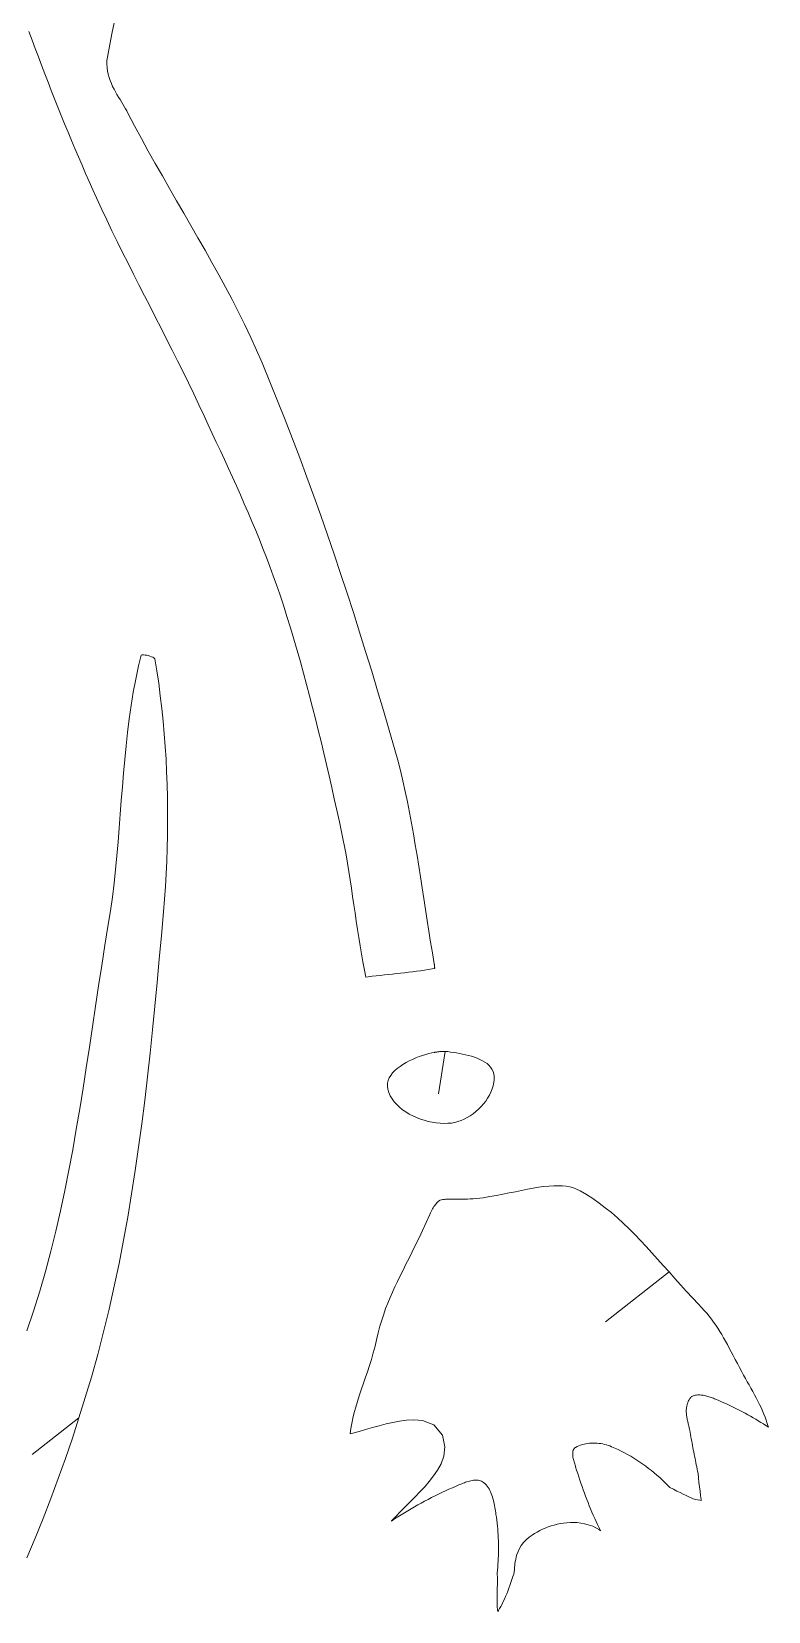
# Model space of a CAD drawing. Header units: inches. Extents: x -12 to 23, y -13.2 to 21.7.
# Drawn here: x 13.228 to 15.304, y 12.448 to 16.901 of the extents above; entities that cross this region are included whole.
import ezdxf

# ---------------------------------------------------------------- set-up
doc = ezdxf.new("R2010")
doc.units = ezdxf.units.IN
doc.header["$MEASUREMENT"] = 0
doc.layers.get('0').update_dxf_attribs({"lineweight": 0})

msp = doc.modelspace()

# ---------------------------------------------------------------- linework, layer by layer
at = {"color": 7, "linetype": 'Continuous', "lineweight": 0}
for p, q in [((13.4547, 16.8998), (13.462, 16.9345)), ((13.2201, 16.9014), (13.2289, 16.8777)), ((13.4478, 16.865), (13.4547, 16.8998)), ((13.2289, 16.8777), (13.2379, 16.8539)), ((13.2379, 16.8539), (13.2468, 16.8302)), ((13.4413, 16.8295), (13.4478, 16.865)), ((13.2468, 16.8302), (13.2558, 16.8065)), ((13.2558, 16.8065), (13.2649, 16.7828)), ((13.4398, 16.8097), (13.4401, 16.8198)), ((13.4403, 16.7999), (13.4398, 16.8097)), ((13.4401, 16.8198), (13.4413, 16.8295)), ((13.4416, 16.7903), (13.4403, 16.7999)), ((13.4436, 16.781), (13.4416, 16.7903)), ((13.2649, 16.7828), (13.2741, 16.7592)), ((13.2741, 16.7592), (13.2833, 16.7356)), ((13.4462, 16.772), (13.4436, 16.781)), ((13.4492, 16.7634), (13.4462, 16.772)), ((13.4526, 16.7551), (13.4492, 16.7634)), ((13.4562, 16.747), (13.4526, 16.7551)), ((13.4602, 16.7392), (13.4562, 16.747)), ((13.2833, 16.7356), (13.2926, 16.712)), ((13.2926, 16.712), (13.3019, 16.6885)), ((13.4642, 16.7316), (13.4602, 16.7392)), ((13.4684, 16.7242), (13.4642, 16.7316)), ((13.4726, 16.717), (13.4684, 16.7242)), ((13.4769, 16.71), (13.4726, 16.717)), ((13.4811, 16.7031), (13.4769, 16.71)), ((13.4851, 16.6965), (13.4811, 16.7031)), ((13.3019, 16.6885), (13.3113, 16.665)), ((13.3113, 16.665), (13.3209, 16.6415)), ((13.489, 16.69), (13.4851, 16.6965)), ((13.4927, 16.6837), (13.489, 16.69)), ((13.4961, 16.6776), (13.4927, 16.6837)), ((13.4994, 16.6714), (13.4961, 16.6776)), ((13.518, 16.6358), (13.4994, 16.6714)), ((13.3209, 16.6415), (13.3305, 16.6181)), ((13.3305, 16.6181), (13.3402, 16.5947)), ((13.5371, 16.6001), (13.518, 16.6358)), ((13.3402, 16.5947), (13.35, 16.5714)), ((13.35, 16.5714), (13.3598, 16.5481)), ((13.5566, 16.5647), (13.5371, 16.6001)), ((13.3598, 16.5481), (13.3698, 16.5249)), ((13.3698, 16.5249), (13.3799, 16.5017)), ((13.5763, 16.5295), (13.5566, 16.5647)), ((13.5962, 16.4944), (13.5763, 16.5295)), ((13.3799, 16.5017), (13.3901, 16.4786)), ((13.3901, 16.4786), (13.4004, 16.4555)), ((13.6163, 16.4595), (13.5962, 16.4944)), ((13.4004, 16.4555), (13.4108, 16.4325)), ((13.6364, 16.4246), (13.6163, 16.4595)), ((13.4108, 16.4325), (13.4251, 16.4016)), ((13.4251, 16.4016), (13.4396, 16.3708)), ((13.6565, 16.3899), (13.6364, 16.4246)), ((13.6766, 16.3551), (13.6565, 16.3899)), ((13.4396, 16.3708), (13.4543, 16.3401)), ((13.6966, 16.3204), (13.6766, 16.3551)), ((13.4543, 16.3401), (13.4692, 16.3094)), ((13.4692, 16.3094), (13.4843, 16.2788)), ((13.7165, 16.2857), (13.6966, 16.3204)), ((13.4843, 16.2788), (13.4995, 16.2482)), ((13.7361, 16.2509), (13.7165, 16.2857)), ((13.4995, 16.2482), (13.5149, 16.2177)), ((13.5149, 16.2177), (13.5304, 16.1872)), ((13.7554, 16.216), (13.7361, 16.2509)), ((13.7744, 16.1811), (13.7554, 16.216)), ((13.5304, 16.1872), (13.5459, 16.1567)), ((13.7929, 16.1459), (13.7744, 16.1811)), ((13.5459, 16.1567), (13.5615, 16.1262)), ((13.5615, 16.1262), (13.5771, 16.0956)), ((13.811, 16.1107), (13.7929, 16.1459)), ((13.5771, 16.0956), (13.5927, 16.0651)), ((13.8286, 16.0752), (13.811, 16.1107)), ((13.5927, 16.0651), (13.6083, 16.0345)), ((13.6083, 16.0345), (13.6238, 16.0038)), ((13.8455, 16.0395), (13.8286, 16.0752)), ((13.8619, 16.0036), (13.8455, 16.0395)), ((13.6238, 16.0038), (13.6392, 15.9731)), ((13.8775, 15.9673), (13.8619, 16.0036)), ((13.6392, 15.9731), (13.6545, 15.9422)), ((13.8995, 15.9142), (13.8775, 15.9673)), ((13.6545, 15.9422), (13.6697, 15.9113)), ((13.6697, 15.9113), (13.6847, 15.8803)), ((13.9211, 15.8608), (13.8995, 15.9142)), ((13.6847, 15.8803), (13.6995, 15.8492)), ((13.9424, 15.8073), (13.9211, 15.8608)), ((13.6995, 15.8492), (13.7141, 15.818)), ((13.7141, 15.818), (13.7255, 15.7933)), ((13.7255, 15.7933), (13.7369, 15.7687)), ((13.7369, 15.7687), (13.7483, 15.7441)), ((13.9632, 15.7536), (13.9424, 15.8073)), ((13.7483, 15.7441), (13.7598, 15.7195)), ((13.9836, 15.6997), (13.9632, 15.7536)), ((13.7598, 15.7195), (13.7712, 15.6948)), ((13.7712, 15.6948), (13.7825, 15.6701)), ((14.0037, 15.6457), (13.9836, 15.6997)), ((13.7825, 15.6701), (13.7938, 15.6453)), ((13.7938, 15.6453), (13.805, 15.6205)), ((14.0234, 15.5915), (14.0037, 15.6457)), ((13.805, 15.6205), (13.8162, 15.5956)), ((13.8162, 15.5956), (13.8272, 15.5706)), ((14.0427, 15.5372), (14.0234, 15.5915)), ((13.8272, 15.5706), (13.8381, 15.5456)), ((13.8381, 15.5456), (13.8488, 15.5204)), ((13.8488, 15.5204), (13.8594, 15.4952)), ((14.0617, 15.4827), (14.0427, 15.5372)), ((13.8594, 15.4952), (13.8697, 15.4699)), ((13.8697, 15.4699), (13.8799, 15.4445)), ((14.0804, 15.4282), (14.0617, 15.4827)), ((13.8799, 15.4445), (13.8898, 15.419)), ((13.8898, 15.419), (13.8995, 15.3933)), ((14.0988, 15.3735), (14.0804, 15.4282)), ((13.8995, 15.3933), (13.909, 15.3676)), ((13.909, 15.3676), (13.9181, 15.3417)), ((14.1168, 15.3187), (14.0988, 15.3735)), ((13.9181, 15.3417), (13.927, 15.3157)), ((13.927, 15.3157), (13.9374, 15.2841)), ((13.9374, 15.2841), (13.9475, 15.2523)), ((14.1346, 15.2638), (14.1168, 15.3187)), ((13.9475, 15.2523), (13.9573, 15.2206)), ((14.152, 15.2088), (14.1346, 15.2638)), ((13.9573, 15.2206), (13.9668, 15.1887)), ((13.9668, 15.1887), (13.9761, 15.1568)), ((14.1692, 15.1537), (14.152, 15.2088)), ((13.5365, 15.1439), (13.5291, 15.1132)), ((13.5395, 15.1442), (13.5365, 15.1439)), ((13.5433, 15.1443), (13.5395, 15.1442)), ((13.5476, 15.1439), (13.5433, 15.1443)), ((13.5521, 15.1433), (13.5476, 15.1439)), ((13.5568, 15.1422), (13.5521, 15.1433)), ((13.5613, 15.1409), (13.5568, 15.1422)), ((13.9761, 15.1568), (13.9852, 15.1248)), ((14.1862, 15.0985), (14.1692, 15.1537)), ((13.5291, 15.1132), (13.5213, 15.0762)), ((13.5655, 15.1393), (13.5613, 15.1409)), ((13.5692, 15.1375), (13.5655, 15.1393)), ((13.5722, 15.1357), (13.5692, 15.1375)), ((13.5743, 15.1341), (13.5722, 15.1357)), ((13.5755, 15.133), (13.5743, 15.1341)), ((13.5807, 15.0998), (13.5755, 15.133)), ((13.5859, 15.0644), (13.5807, 15.0998)), ((13.9852, 15.1248), (13.9941, 15.0928)), ((14.2028, 15.0432), (14.1862, 15.0985)), ((13.5213, 15.0762), (13.5143, 15.039)), ((13.5905, 15.0289), (13.5859, 15.0644)), ((13.9941, 15.0928), (14.0027, 15.0607)), ((14.0027, 15.0607), (14.0112, 15.0286)), ((13.5143, 15.039), (13.5082, 15.0015)), ((13.5946, 14.9934), (13.5905, 15.0289)), ((14.0112, 15.0286), (14.0194, 14.9964)), ((14.2193, 14.9879), (14.2028, 15.0432)), ((13.5029, 14.9638), (13.4981, 14.9259)), ((13.5082, 15.0015), (13.5029, 14.9638)), ((13.5983, 14.9577), (13.5946, 14.9934)), ((14.0194, 14.9964), (14.0276, 14.9642)), ((14.0276, 14.9642), (14.0355, 14.932)), ((14.2355, 14.9325), (14.2193, 14.9879)), ((13.4981, 14.9259), (13.4939, 14.8878)), ((13.6015, 14.922), (13.5983, 14.9577)), ((13.6043, 14.8862), (13.6015, 14.922)), ((14.0355, 14.932), (14.0434, 14.8998)), ((14.2515, 14.8772), (14.2355, 14.9325)), ((13.4939, 14.8878), (13.4902, 14.8496)), ((13.6066, 14.8504), (13.6043, 14.8862)), ((14.0434, 14.8998), (14.0511, 14.8676)), ((14.2596, 14.8479), (14.2515, 14.8772)), ((13.4902, 14.8496), (13.4868, 14.8111)), ((13.6084, 14.8146), (13.6066, 14.8504)), ((14.0511, 14.8676), (14.0586, 14.8353)), ((14.0586, 14.8353), (14.0661, 14.803)), ((14.2671, 14.8186), (14.2596, 14.8479)), ((13.4868, 14.8111), (13.4836, 14.7726)), ((13.6097, 14.7787), (13.6084, 14.8146)), ((14.0661, 14.803), (14.0736, 14.7708)), ((14.2742, 14.7891), (14.2671, 14.8186)), ((14.2809, 14.7595), (14.2742, 14.7891)), ((13.4836, 14.7726), (13.4806, 14.7339)), ((13.6107, 14.7427), (13.6097, 14.7787)), ((13.6111, 14.7068), (13.6107, 14.7427)), ((14.0736, 14.7708), (14.0809, 14.7385)), ((14.2872, 14.7297), (14.2809, 14.7595)), ((13.4806, 14.7339), (13.4776, 14.6951)), ((13.6112, 14.6709), (13.6111, 14.7068)), ((14.0809, 14.7385), (14.0882, 14.7062)), ((14.0882, 14.7062), (14.0955, 14.6739)), ((14.2931, 14.6998), (14.2872, 14.7297)), ((14.2987, 14.6698), (14.2931, 14.6998)), ((13.4746, 14.6563), (13.4715, 14.6174)), ((13.4776, 14.6951), (13.4746, 14.6563)), ((13.6108, 14.6349), (13.6112, 14.6709)), ((14.0955, 14.6739), (14.1005, 14.6506)), ((14.3041, 14.6397), (14.2987, 14.6698)), ((13.4715, 14.6174), (13.4681, 14.5784)), ((13.6099, 14.599), (13.6108, 14.6349)), ((14.1005, 14.6506), (14.1053, 14.6272)), ((14.1053, 14.6272), (14.1098, 14.6038)), ((14.3092, 14.6094), (14.3041, 14.6397)), ((14.3142, 14.5791), (14.3092, 14.6094)), ((13.4681, 14.5784), (13.4644, 14.5395)), ((13.607, 14.5273), (13.6087, 14.5631)), ((13.6087, 14.5631), (13.6099, 14.599)), ((14.1098, 14.6038), (14.114, 14.5804)), ((14.114, 14.5804), (14.118, 14.557)), ((14.319, 14.5487), (14.3142, 14.5791)), ((13.4644, 14.5395), (13.4602, 14.5005)), ((13.6049, 14.4915), (13.607, 14.5273)), ((14.118, 14.557), (14.1218, 14.5336)), ((14.1218, 14.5336), (14.1254, 14.5102)), ((14.3237, 14.5183), (14.319, 14.5487)), ((14.3283, 14.4878), (14.3237, 14.5183)), ((13.4602, 14.5005), (13.4554, 14.4615)), ((13.6024, 14.4557), (13.6049, 14.4915)), ((14.1254, 14.5102), (14.129, 14.4868)), ((14.129, 14.4868), (14.1325, 14.4635)), ((14.3329, 14.4572), (14.3283, 14.4878)), ((13.4554, 14.4615), (13.4501, 14.4226)), ((13.5994, 14.4199), (13.6024, 14.4557)), ((14.1325, 14.4635), (14.1359, 14.4402)), ((14.1359, 14.4402), (14.1393, 14.417)), ((14.3376, 14.4266), (14.3329, 14.4572)), ((13.4501, 14.4226), (13.4439, 14.3839)), ((13.5936, 14.3536), (13.5994, 14.4199)), ((14.1393, 14.417), (14.1428, 14.3938)), ((14.1428, 14.3938), (14.1463, 14.3706)), ((14.3423, 14.396), (14.3376, 14.4266)), ((14.3471, 14.3654), (14.3423, 14.396)), ((13.4439, 14.3839), (13.4345, 14.3265)), ((13.5876, 14.2871), (13.5936, 14.3536)), ((14.1463, 14.3706), (14.1499, 14.3476)), ((14.1499, 14.3476), (14.1536, 14.3246)), ((14.352, 14.3347), (14.3471, 14.3654)), ((13.4345, 14.3265), (13.4254, 14.2692)), ((14.1536, 14.3246), (14.1575, 14.3017)), ((14.1575, 14.3017), (14.1616, 14.2788)), ((14.3572, 14.3041), (14.352, 14.3347)), ((14.3625, 14.2736), (14.3572, 14.3041)), ((13.4254, 14.2692), (13.4165, 14.2116)), ((13.5815, 14.2206), (13.5876, 14.2871)), ((14.1616, 14.2788), (14.1659, 14.2561)), ((14.1659, 14.2561), (14.1699, 14.2363)), ((14.29, 14.2499), (14.3012, 14.2513)), ((14.3012, 14.2513), (14.3124, 14.2527)), ((14.3124, 14.2527), (14.3236, 14.2542)), ((14.3236, 14.2542), (14.3347, 14.2558)), ((14.3347, 14.2558), (14.3458, 14.2575)), ((14.3458, 14.2575), (14.3568, 14.2593)), ((14.3568, 14.2593), (14.3639, 14.2605)), ((14.3627, 14.2724), (14.3625, 14.2736)), ((14.3629, 14.2714), (14.3627, 14.2724)), ((14.363, 14.2704), (14.3629, 14.2714)), ((14.3632, 14.2693), (14.363, 14.2704)), ((14.3633, 14.2682), (14.3632, 14.2693)), ((14.3634, 14.267), (14.3633, 14.2682)), ((14.3635, 14.2659), (14.3634, 14.267)), ((14.3636, 14.2647), (14.3635, 14.2659)), ((14.3637, 14.2634), (14.3636, 14.2647)), ((14.3638, 14.2621), (14.3637, 14.2634)), ((14.3639, 14.2608), (14.3638, 14.2621)), ((14.3639, 14.2605), (14.3639, 14.2608)), ((13.4165, 14.2116), (13.4078, 14.154)), ((13.5751, 14.1541), (13.5815, 14.2206)), ((14.1699, 14.2363), (14.176, 14.237)), ((14.176, 14.237), (14.1875, 14.2383)), ((14.1875, 14.2383), (14.199, 14.2396)), ((14.199, 14.2396), (14.2105, 14.2409)), ((14.2105, 14.2409), (14.2219, 14.2422)), ((14.2219, 14.2422), (14.2333, 14.2434)), ((14.2333, 14.2434), (14.2447, 14.2447)), ((14.2447, 14.2447), (14.2561, 14.2459)), ((14.2561, 14.2459), (14.2674, 14.2472)), ((14.2674, 14.2472), (14.2787, 14.2485)), ((14.2787, 14.2485), (14.29, 14.2499)), ((13.4078, 14.154), (13.3992, 14.0963)), ((13.5685, 14.0876), (13.5751, 14.1541)), ((13.3992, 14.0963), (13.3905, 14.0385)), ((13.5616, 14.0212), (13.5685, 14.0876)), ((13.3905, 14.0385), (13.3817, 13.9806)), ((13.5543, 13.9549), (13.5616, 14.0212)), ((14.2662, 13.9844), (14.2585, 13.9786)), ((14.2744, 13.9899), (14.2662, 13.9844)), ((14.2832, 13.995), (14.2744, 13.9899)), ((14.2922, 13.9998), (14.2832, 13.995)), ((14.3015, 14.0042), (14.2922, 13.9998)), ((14.311, 14.0082), (14.3015, 14.0042)), ((14.3203, 14.0118), (14.311, 14.0082)), ((14.3296, 14.015), (14.3203, 14.0118)), ((14.3386, 14.0178), (14.3296, 14.015)), ((14.3473, 14.0203), (14.3386, 14.0178)), ((14.3555, 14.0222), (14.3473, 14.0203)), ((14.3631, 14.0238), (14.3555, 14.0222)), ((14.3646, 14.0241), (14.3631, 14.0238)), ((14.3662, 14.0244), (14.3646, 14.0241)), ((14.3679, 14.0246), (14.3662, 14.0244)), ((14.3697, 14.0249), (14.3679, 14.0246)), ((14.3715, 14.0252), (14.3697, 14.0249)), ((14.3733, 14.0254), (14.3715, 14.0252)), ((14.3752, 14.0256), (14.3733, 14.0254)), ((14.3771, 14.0259), (14.3752, 14.0256)), ((14.379, 14.026), (14.3771, 14.0259)), ((14.381, 14.0262), (14.379, 14.026)), ((14.383, 14.0263), (14.381, 14.0262)), ((14.385, 14.0265), (14.383, 14.0263)), ((14.387, 14.0265), (14.385, 14.0265)), ((14.389, 14.0266), (14.387, 14.0265)), ((14.391, 14.0266), (14.389, 14.0266)), ((14.3929, 14.0265), (14.391, 14.0266)), ((14.3949, 14.0265), (14.3929, 14.0265)), ((14.3968, 14.0263), (14.3949, 14.0265)), ((14.3987, 14.0262), (14.3968, 14.0263)), ((14.4006, 14.0259), (14.3987, 14.0262)), ((14.4084, 14.0248), (14.4006, 14.0259)), ((14.4166, 14.0236), (14.4084, 14.0248)), ((14.425, 14.0223), (14.4166, 14.0236)), ((14.4335, 14.0208), (14.425, 14.0223)), ((14.4421, 14.0191), (14.4335, 14.0208)), ((14.4507, 14.0172), (14.4421, 14.0191)), ((14.4593, 14.0151), (14.4507, 14.0172)), ((14.4677, 14.0128), (14.4593, 14.0151)), ((14.476, 14.0102), (14.4677, 14.0128)), ((14.4839, 14.0073), (14.476, 14.0102)), ((14.4915, 14.004), (14.4839, 14.0073)), ((14.4986, 14.0005), (14.4915, 14.004)), ((14.5052, 13.9965), (14.4986, 14.0005)), ((14.5113, 13.9922), (14.5052, 13.9965)), ((14.5167, 13.9874), (14.5113, 13.9922)), ((14.5213, 13.9822), (14.5167, 13.9874)), ((13.3817, 13.9806), (13.3727, 13.9228)), ((13.5465, 13.8886), (13.5543, 13.9549)), ((14.2328, 13.9446), (14.231, 13.9369)), ((14.2358, 13.952), (14.2328, 13.9446)), ((14.24, 13.9591), (14.2358, 13.952)), ((14.2453, 13.9659), (14.24, 13.9591)), ((14.2515, 13.9724), (14.2453, 13.9659)), ((14.2585, 13.9786), (14.2515, 13.9724)), ((14.5252, 13.9765), (14.5213, 13.9822)), ((14.5282, 13.9704), (14.5252, 13.9765)), ((14.5302, 13.9637), (14.5282, 13.9704)), ((14.5311, 13.9565), (14.5302, 13.9637)), ((14.5302, 13.9386), (14.5312, 13.9476)), ((14.5312, 13.9476), (14.5311, 13.9565)), ((13.3727, 13.9228), (13.3635, 13.8649)), ((14.231, 13.9369), (14.2306, 13.9289)), ((14.2306, 13.9289), (14.2318, 13.9206)), ((14.2318, 13.9206), (14.2347, 13.9109)), ((14.2347, 13.9109), (14.2387, 13.9016)), ((14.2387, 13.9016), (14.2438, 13.8928)), ((14.5075, 13.8866), (14.513, 13.8948)), ((14.513, 13.8948), (14.5179, 13.9033)), ((14.5179, 13.9033), (14.5222, 13.9119)), ((14.5222, 13.9119), (14.5257, 13.9207)), ((14.5257, 13.9207), (14.5284, 13.9296)), ((14.5284, 13.9296), (14.5302, 13.9386)), ((13.3635, 13.8649), (13.3538, 13.8072)), ((13.5382, 13.8225), (13.5465, 13.8886)), ((14.2438, 13.8928), (14.2498, 13.8844)), ((14.2498, 13.8844), (14.2568, 13.8766)), ((14.2568, 13.8766), (14.2646, 13.8692)), ((14.2646, 13.8692), (14.273, 13.8623)), ((14.273, 13.8623), (14.2822, 13.856)), ((14.2822, 13.856), (14.2919, 13.8501)), ((14.2919, 13.8501), (14.302, 13.8449)), ((14.4639, 13.8452), (14.4721, 13.8509)), ((14.4721, 13.8509), (14.48, 13.8571)), ((14.48, 13.8571), (14.4875, 13.8639)), ((14.4875, 13.8639), (14.4947, 13.8711)), ((14.4947, 13.8711), (14.5013, 13.8787)), ((14.5013, 13.8787), (14.5075, 13.8866)), ((13.3538, 13.8072), (13.3436, 13.7495)), ((13.5293, 13.7565), (13.5382, 13.8225)), ((14.302, 13.8449), (14.3126, 13.8401)), ((14.3126, 13.8401), (14.3235, 13.836)), ((14.3235, 13.836), (14.3345, 13.8324)), ((14.3345, 13.8324), (14.3458, 13.8294)), ((14.3458, 13.8294), (14.357, 13.827)), ((14.357, 13.827), (14.3683, 13.8253)), ((14.3683, 13.8253), (14.3794, 13.8242)), ((14.3794, 13.8242), (14.3904, 13.8237)), ((14.3904, 13.8237), (14.4011, 13.8239)), ((14.4011, 13.8239), (14.4114, 13.8248)), ((14.4114, 13.8248), (14.4203, 13.8263)), ((14.4203, 13.8263), (14.4292, 13.8286)), ((14.4292, 13.8286), (14.438, 13.8317)), ((14.438, 13.8317), (14.4468, 13.8355)), ((14.4468, 13.8355), (14.4554, 13.84)), ((14.4554, 13.84), (14.4639, 13.8452)), ((13.3436, 13.7495), (13.3329, 13.6919)), ((13.5198, 13.6906), (13.5293, 13.7565)), ((13.3329, 13.6919), (13.3214, 13.6344)), ((13.5096, 13.625), (13.5198, 13.6906)), ((13.3214, 13.6344), (13.3092, 13.5772)), ((14.5741, 13.6276), (14.5562, 13.6239)), ((14.5915, 13.6312), (14.5741, 13.6276)), ((14.6086, 13.6348), (14.5915, 13.6312)), ((14.6251, 13.6381), (14.6086, 13.6348)), ((14.6412, 13.6411), (14.6251, 13.6381)), ((14.6566, 13.6436), (14.6412, 13.6411)), ((14.6715, 13.6457), (14.6566, 13.6436)), ((14.6857, 13.6472), (14.6715, 13.6457)), ((14.6992, 13.648), (14.6857, 13.6472)), ((14.7118, 13.6481), (14.6992, 13.648)), ((14.7237, 13.6476), (14.7118, 13.6481)), ((14.7348, 13.6464), (14.7237, 13.6476)), ((14.7451, 13.6444), (14.7348, 13.6464)), ((14.7547, 13.6417), (14.7451, 13.6444)), ((14.7639, 13.6383), (14.7547, 13.6417)), ((14.7736, 13.6335), (14.7639, 13.6383)), ((14.7914, 13.6232), (14.7736, 13.6335)), ((13.4987, 13.5595), (13.5096, 13.625)), ((14.3597, 13.5859), (14.3577, 13.5825)), ((14.3618, 13.5891), (14.3597, 13.5859)), ((14.3638, 13.5921), (14.3618, 13.5891)), ((14.3659, 13.5949), (14.3638, 13.5921)), ((14.3679, 13.5973), (14.3659, 13.5949)), ((14.3698, 13.5995), (14.3679, 13.5973)), ((14.3716, 13.6015), (14.3698, 13.5995)), ((14.3733, 13.6031), (14.3716, 13.6015)), ((14.3748, 13.6044), (14.3733, 13.6031)), ((14.3761, 13.6054), (14.3748, 13.6044)), ((14.3772, 13.6062), (14.3761, 13.6054)), ((14.378, 13.6067), (14.3772, 13.6062)), ((14.3786, 13.6069), (14.378, 13.6067)), ((14.3788, 13.607), (14.3786, 13.6069)), ((14.3793, 13.6072), (14.3788, 13.607)), ((14.3831, 13.608), (14.3793, 13.6072)), ((14.3872, 13.6088), (14.3831, 13.608)), ((14.391, 13.6094), (14.3872, 13.6088)), ((14.3943, 13.6098), (14.391, 13.6094)), ((14.3975, 13.6101), (14.3943, 13.6098)), ((14.4006, 13.6103), (14.3975, 13.6101)), ((14.4037, 13.6105), (14.4006, 13.6103)), ((14.407, 13.6105), (14.4037, 13.6105)), ((14.4106, 13.6105), (14.407, 13.6105)), ((14.4146, 13.6105), (14.4106, 13.6105)), ((14.419, 13.6104), (14.4146, 13.6105)), ((14.4239, 13.6102), (14.419, 13.6104)), ((14.4293, 13.6101), (14.4239, 13.6102)), ((14.4352, 13.61), (14.4293, 13.6101)), ((14.4416, 13.61), (14.4352, 13.61)), ((14.4485, 13.6101), (14.4416, 13.61)), ((14.4559, 13.6103), (14.4485, 13.6101)), ((14.4638, 13.6107), (14.4559, 13.6103)), ((14.4722, 13.6112), (14.4638, 13.6107)), ((14.4813, 13.6121), (14.4722, 13.6112)), ((14.5003, 13.6143), (14.4813, 13.6121)), ((14.5194, 13.6172), (14.5003, 13.6143)), ((14.538, 13.6204), (14.5194, 13.6172)), ((14.5562, 13.6239), (14.538, 13.6204)), ((14.8095, 13.6116), (14.7914, 13.6232)), ((14.8273, 13.5992), (14.8095, 13.6116)), ((14.8447, 13.586), (14.8273, 13.5992)), ((14.8617, 13.5722), (14.8447, 13.586)), ((13.3092, 13.5772), (13.2962, 13.5201)), ((13.487, 13.4942), (13.4987, 13.5595)), ((14.3397, 13.5439), (14.3296, 13.5218)), ((14.3498, 13.5667), (14.3397, 13.5439)), ((14.3518, 13.5713), (14.3498, 13.5667)), ((14.3537, 13.5751), (14.3518, 13.5713)), ((14.3557, 13.5789), (14.3537, 13.5751)), ((14.3577, 13.5825), (14.3557, 13.5789)), ((14.8786, 13.5576), (14.8617, 13.5722)), ((14.8952, 13.5425), (14.8786, 13.5576)), ((14.9116, 13.5267), (14.8952, 13.5425)), ((13.2962, 13.5201), (13.2822, 13.4632)), ((13.4744, 13.4292), (13.487, 13.4942)), ((14.3197, 13.5009), (14.3101, 13.481)), ((14.3296, 13.5218), (14.3197, 13.5009)), ((14.9278, 13.5104), (14.9116, 13.5267)), ((14.944, 13.4937), (14.9278, 13.5104)), ((13.2822, 13.4632), (13.2671, 13.4066)), ((14.3007, 13.4621), (14.2917, 13.4441)), ((14.3101, 13.481), (14.3007, 13.4621)), ((14.96, 13.4765), (14.944, 13.4937)), ((14.976, 13.459), (14.96, 13.4765)), ((14.992, 13.4412), (14.976, 13.459)), ((13.2671, 13.4066), (13.2509, 13.3503)), ((13.4608, 13.3645), (13.4744, 13.4292)), ((14.2746, 13.4102), (14.2665, 13.3941)), ((14.2829, 13.4268), (14.2746, 13.4102)), ((14.2917, 13.4441), (14.2829, 13.4268)), ((15.0081, 13.4232), (14.992, 13.4412)), ((15.0242, 13.405), (15.0081, 13.4232)), ((15.0405, 13.3866), (15.0242, 13.405)), ((13.4463, 13.3), (13.4608, 13.3645)), ((14.2515, 13.363), (14.2446, 13.3478)), ((14.2589, 13.3784), (14.2515, 13.363)), ((14.2665, 13.3941), (14.2589, 13.3784)), ((15.057, 13.3683), (15.0405, 13.3866)), ((15.0737, 13.3499), (15.057, 13.3683)), ((13.2509, 13.3503), (13.2335, 13.2943)), ((14.2316, 13.3173), (14.2256, 13.3017)), ((14.2379, 13.3326), (14.2316, 13.3173)), ((14.2446, 13.3478), (14.2379, 13.3326)), ((15.0907, 13.3316), (15.0737, 13.3499)), ((15.1076, 13.314), (15.0907, 13.3316)), ((13.2335, 13.2943), (13.2147, 13.2388)), ((13.4307, 13.2358), (13.4463, 13.3)), ((14.22, 13.2857), (14.2146, 13.2691)), ((14.2256, 13.3017), (14.22, 13.2857)), ((15.1161, 13.305), (15.1076, 13.314)), ((15.1236, 13.2966), (15.1161, 13.305)), ((15.1307, 13.2883), (15.1236, 13.2966)), ((15.1375, 13.28), (15.1307, 13.2883)), ((15.1439, 13.2716), (15.1375, 13.28)), ((15.15, 13.2632), (15.1439, 13.2716)), ((13.4141, 13.172), (13.4307, 13.2358)), ((14.2047, 13.2334), (14.1999, 13.2132)), ((14.2095, 13.2517), (14.2047, 13.2334)), ((14.2146, 13.2691), (14.2095, 13.2517)), ((15.1559, 13.2547), (15.15, 13.2632)), ((15.1616, 13.246), (15.1559, 13.2547)), ((15.1672, 13.2372), (15.1616, 13.246)), ((15.1727, 13.2283), (15.1672, 13.2372)), ((15.1781, 13.2191), (15.1727, 13.2283)), ((14.1957, 13.1953), (14.1907, 13.1768)), ((14.1999, 13.2132), (14.1957, 13.1953)), ((15.1834, 13.2096), (15.1781, 13.2191)), ((15.1888, 13.2), (15.1834, 13.2096)), ((15.1942, 13.19), (15.1888, 13.2)), ((15.1996, 13.1797), (15.1942, 13.19)), ((13.3962, 13.1084), (13.4141, 13.172)), ((14.1797, 13.1408), (14.174, 13.1232)), ((14.1854, 13.1586), (14.1797, 13.1408)), ((14.1907, 13.1768), (14.1854, 13.1586)), ((15.2052, 13.1692), (15.1996, 13.1797)), ((15.211, 13.1583), (15.2052, 13.1692)), ((15.2169, 13.1471), (15.211, 13.1583)), ((15.223, 13.1355), (15.2169, 13.1471)), ((13.3791, 13.051), (13.3962, 13.1084)), ((14.1681, 13.1059), (14.1623, 13.0889)), ((14.174, 13.1232), (14.1681, 13.1059)), ((15.2294, 13.1236), (15.223, 13.1355)), ((15.2345, 13.1143), (15.2294, 13.1236)), ((15.2397, 13.1049), (15.2345, 13.1143)), ((15.2449, 13.0956), (15.2397, 13.1049)), ((15.2501, 13.0864), (15.2449, 13.0956)), ((13.3612, 12.9936), (13.3791, 13.051)), ((14.1512, 13.0558), (14.146, 13.0397)), ((14.1566, 13.0722), (14.1512, 13.0558)), ((14.1623, 13.0889), (14.1566, 13.0722)), ((15.0818, 13.0466), (15.083, 13.0484)), ((15.083, 13.0484), (15.0844, 13.05)), ((15.0844, 13.05), (15.0858, 13.0515)), ((15.0858, 13.0515), (15.0874, 13.0528)), ((15.0874, 13.0528), (15.089, 13.0539)), ((15.089, 13.0539), (15.0908, 13.0549)), ((15.0908, 13.0549), (15.0927, 13.0557)), ((15.0927, 13.0557), (15.0957, 13.0566)), ((15.0957, 13.0566), (15.0988, 13.0573)), ((15.0988, 13.0573), (15.1019, 13.0578)), ((15.1019, 13.0578), (15.105, 13.0581)), ((15.105, 13.0581), (15.1082, 13.0582)), ((15.1082, 13.0582), (15.1113, 13.0582)), ((15.1113, 13.0582), (15.1145, 13.058)), ((15.1145, 13.058), (15.1177, 13.0577)), ((15.1177, 13.0577), (15.1209, 13.0572)), ((15.1209, 13.0572), (15.1241, 13.0566)), ((15.1241, 13.0566), (15.1273, 13.0559)), ((15.1273, 13.0559), (15.1305, 13.0551)), ((15.1305, 13.0551), (15.1337, 13.0543)), ((15.1337, 13.0543), (15.1369, 13.0533)), ((15.1369, 13.0533), (15.14, 13.0523)), ((15.14, 13.0523), (15.1431, 13.0512)), ((15.1431, 13.0512), (15.1462, 13.05)), ((15.1462, 13.05), (15.1492, 13.0489)), ((15.1492, 13.0489), (15.1522, 13.0477)), ((15.2552, 13.0771), (15.2501, 13.0864)), ((15.2602, 13.068), (15.2552, 13.0771)), ((15.2652, 13.0588), (15.2602, 13.068)), ((15.27, 13.0497), (15.2652, 13.0588)), ((15.2747, 13.0406), (15.27, 13.0497)), ((14.137, 13.0083), (14.1332, 12.993)), ((14.1413, 13.0238), (14.137, 13.0083)), ((14.146, 13.0397), (14.1413, 13.0238)), ((15.0729, 13.0128), (15.073, 13.0158)), ((15.0729, 13.0097), (15.0729, 13.0128)), ((15.0731, 13.0067), (15.0729, 13.0097)), ((15.073, 13.0158), (15.0733, 13.0188)), ((15.0733, 13.0037), (15.0731, 13.0067)), ((15.0733, 13.0188), (15.0735, 13.0209)), ((15.0735, 13.0209), (15.0738, 13.0231)), ((15.0738, 13.0231), (15.0742, 13.0253)), ((15.0742, 13.0253), (15.0746, 13.0275)), ((15.0746, 13.0275), (15.0751, 13.0298)), ((15.0751, 13.0298), (15.0756, 13.032)), ((15.0756, 13.032), (15.0763, 13.0343)), ((15.0763, 13.0343), (15.077, 13.0365)), ((15.077, 13.0365), (15.0778, 13.0387)), ((15.0778, 13.0387), (15.0786, 13.0408)), ((15.0786, 13.0408), (15.0796, 13.0428)), ((15.0796, 13.0428), (15.0806, 13.0448)), ((15.0806, 13.0448), (15.0818, 13.0466)), ((15.1522, 13.0477), (15.1552, 13.0465)), ((15.1552, 13.0465), (15.1629, 13.0432)), ((15.1629, 13.0432), (15.1707, 13.0398)), ((15.1707, 13.0398), (15.1784, 13.0364)), ((15.1784, 13.0364), (15.1861, 13.0329)), ((15.1861, 13.0329), (15.1938, 13.0293)), ((15.1938, 13.0293), (15.2014, 13.0257)), ((15.2014, 13.0257), (15.209, 13.022)), ((15.209, 13.022), (15.2165, 13.0182)), ((15.2165, 13.0182), (15.2241, 13.0143)), ((15.2241, 13.0143), (15.2316, 13.0104)), ((15.2316, 13.0104), (15.239, 13.0064)), ((15.239, 13.0064), (15.2464, 13.0024)), ((15.2792, 13.0316), (15.2747, 13.0406)), ((15.2835, 13.0225), (15.2792, 13.0316)), ((15.2876, 13.0135), (15.2835, 13.0225)), ((15.2914, 13.0045), (15.2876, 13.0135)), ((15.295, 12.9956), (15.2914, 13.0045)), ((13.3426, 12.9364), (13.3612, 12.9936)), ((14.1275, 12.9636), (14.1257, 12.9493)), ((14.13, 12.9781), (14.1275, 12.9636)), ((14.1332, 12.993), (14.13, 12.9781)), ((14.1506, 12.9552), (14.1692, 12.9605)), ((14.1692, 12.9605), (14.1883, 12.966)), ((14.1883, 12.966), (14.2075, 12.9713)), ((14.2075, 12.9713), (14.2268, 12.9764)), ((14.2268, 12.9764), (14.2459, 12.9809)), ((14.2459, 12.9809), (14.2648, 12.9847)), ((14.2648, 12.9847), (14.284, 12.9874)), ((14.284, 12.9874), (14.3046, 12.9884)), ((14.3046, 12.9884), (14.3293, 12.986)), ((14.3293, 12.986), (14.361, 12.9735)), ((14.361, 12.9735), (14.3856, 12.9444)), ((15.0737, 13.0006), (15.0733, 13.0037)), ((15.0741, 12.9976), (15.0737, 13.0006)), ((15.0746, 12.9946), (15.0741, 12.9976)), ((15.0751, 12.9916), (15.0746, 12.9946)), ((15.0757, 12.9886), (15.0751, 12.9916)), ((15.0764, 12.9855), (15.0757, 12.9886)), ((15.0771, 12.9825), (15.0764, 12.9855)), ((15.0778, 12.9795), (15.0771, 12.9825)), ((15.0785, 12.9765), (15.0778, 12.9795)), ((15.0792, 12.9735), (15.0785, 12.9765)), ((15.0799, 12.9705), (15.0792, 12.9735)), ((15.0806, 12.9675), (15.0799, 12.9705)), ((15.0813, 12.9645), (15.0806, 12.9675)), ((15.0819, 12.9615), (15.0813, 12.9645)), ((15.0825, 12.9584), (15.0819, 12.9615)), ((15.2464, 13.0024), (15.2538, 12.9982)), ((15.2538, 12.9982), (15.2612, 12.994)), ((15.2612, 12.994), (15.2685, 12.9898)), ((15.2685, 12.9898), (15.2757, 12.9854)), ((15.2757, 12.9854), (15.2829, 12.981)), ((15.2829, 12.981), (15.2901, 12.9766)), ((15.2901, 12.9766), (15.2972, 12.9721)), ((15.2983, 12.9867), (15.295, 12.9956)), ((15.2972, 12.9721), (15.3043, 12.9675)), ((15.3013, 12.9778), (15.2983, 12.9867)), ((15.3039, 12.9689), (15.3013, 12.9778)), ((15.3043, 12.9675), (15.3039, 12.9689)), ((13.3232, 12.8794), (13.3426, 12.9364)), ((14.1257, 12.9484), (14.133, 12.9503)), ((14.1257, 12.9493), (14.1257, 12.9484)), ((14.133, 12.9503), (14.1506, 12.9552)), ((14.3856, 12.9444), (14.3925, 12.9116)), ((14.7703, 12.9148), (14.7656, 12.9127)), ((14.7751, 12.9166), (14.7703, 12.9148)), ((14.78, 12.9182), (14.7751, 12.9166)), ((14.785, 12.9195), (14.78, 12.9182)), ((14.7901, 12.9206), (14.785, 12.9195)), ((14.7953, 12.9215), (14.7901, 12.9206)), ((14.8005, 12.9221), (14.7953, 12.9215)), ((14.8058, 12.9224), (14.8005, 12.9221)), ((14.8112, 12.9226), (14.8058, 12.9224)), ((14.8165, 12.9225), (14.8112, 12.9226)), ((14.8218, 12.9222), (14.8165, 12.9225)), ((14.8271, 12.9217), (14.8218, 12.9222)), ((14.8324, 12.9209), (14.8271, 12.9217)), ((14.8376, 12.92), (14.8324, 12.9209)), ((14.8428, 12.9189), (14.8376, 12.92)), ((14.8479, 12.9175), (14.8428, 12.9189)), ((14.8529, 12.916), (14.8479, 12.9175)), ((14.8577, 12.9143), (14.8529, 12.916)), ((15.0836, 12.9524), (15.0825, 12.9584)), ((15.0847, 12.9463), (15.0836, 12.9524)), ((15.0858, 12.9402), (15.0847, 12.9463)), ((15.087, 12.9341), (15.0858, 12.9402)), ((15.0881, 12.9281), (15.087, 12.9341)), ((15.0892, 12.922), (15.0881, 12.9281)), ((15.0904, 12.9159), (15.0892, 12.922)), ((15.0916, 12.9098), (15.0904, 12.9159)), ((13.303, 12.8227), (13.3232, 12.8794)), ((14.3895, 12.8857), (14.3818, 12.8644)), ((14.3925, 12.9116), (14.3895, 12.8857)), ((14.7528, 12.895), (14.7527, 12.8921)), ((14.7527, 12.8921), (14.7528, 12.889)), ((14.7531, 12.8977), (14.7528, 12.895)), ((14.7528, 12.889), (14.7531, 12.8859)), ((14.7536, 12.9004), (14.7531, 12.8977)), ((14.7531, 12.8859), (14.7536, 12.8828)), ((14.7545, 12.9028), (14.7536, 12.9004)), ((14.7536, 12.8828), (14.7542, 12.8795)), ((14.7542, 12.8795), (14.755, 12.8763)), ((14.7556, 12.9051), (14.7545, 12.9028)), ((14.755, 12.8763), (14.7558, 12.8731)), ((14.7571, 12.9071), (14.7556, 12.9051)), ((14.7558, 12.8731), (14.7567, 12.8699)), ((14.7589, 12.9088), (14.7571, 12.9071)), ((14.7611, 12.9103), (14.7589, 12.9088)), ((14.7656, 12.9127), (14.7611, 12.9103)), ((14.8624, 12.9124), (14.8577, 12.9143)), ((14.8716, 12.9084), (14.8624, 12.9124)), ((14.8808, 12.9041), (14.8716, 12.9084)), ((14.8898, 12.8997), (14.8808, 12.9041)), ((14.8987, 12.895), (14.8898, 12.8997)), ((14.9076, 12.8902), (14.8987, 12.895)), ((14.9164, 12.8852), (14.9076, 12.8902)), ((14.9251, 12.88), (14.9164, 12.8852)), ((14.9336, 12.8746), (14.9251, 12.88)), ((14.9421, 12.869), (14.9336, 12.8746)), ((15.0927, 12.9038), (15.0916, 12.9098)), ((15.0939, 12.8977), (15.0927, 12.9038)), ((15.0951, 12.8916), (15.0939, 12.8977)), ((15.0963, 12.8856), (15.0951, 12.8916)), ((15.0975, 12.8795), (15.0963, 12.8856)), ((15.0987, 12.8734), (15.0975, 12.8795)), ((15.0999, 12.8674), (15.0987, 12.8734)), ((14.3609, 12.8299), (14.3487, 12.8145)), ((14.372, 12.8463), (14.3609, 12.8299)), ((14.3818, 12.8644), (14.372, 12.8463)), ((14.7567, 12.8699), (14.7576, 12.8667)), ((14.7576, 12.8667), (14.7585, 12.8637)), ((14.7585, 12.8637), (14.7594, 12.8607)), ((14.7594, 12.8607), (14.7603, 12.8578)), ((14.7603, 12.8578), (14.7611, 12.8551)), ((14.7611, 12.8551), (14.7639, 12.8458)), ((14.7639, 12.8458), (14.7668, 12.8366)), ((14.7668, 12.8366), (14.7697, 12.8274)), ((14.7697, 12.8274), (14.7727, 12.8182)), ((14.9505, 12.8633), (14.9421, 12.869)), ((14.9587, 12.8573), (14.9505, 12.8633)), ((14.9668, 12.8513), (14.9587, 12.8573)), ((14.9748, 12.845), (14.9668, 12.8513)), ((14.9826, 12.8386), (14.9748, 12.845)), ((14.9903, 12.8321), (14.9826, 12.8386)), ((14.9979, 12.8253), (14.9903, 12.8321)), ((15.1011, 12.8613), (15.0999, 12.8674)), ((15.1024, 12.8553), (15.1011, 12.8613)), ((15.1036, 12.8492), (15.1024, 12.8553)), ((15.1049, 12.8431), (15.1036, 12.8492)), ((15.1061, 12.8371), (15.1049, 12.8431)), ((15.1073, 12.8243), (15.1061, 12.8371)), ((13.282, 12.7663), (13.303, 12.8227)), ((14.3222, 12.7849), (14.3083, 12.7705)), ((14.3358, 12.7995), (14.3222, 12.7849)), ((14.3487, 12.8145), (14.3358, 12.7995)), ((14.3843, 12.7832), (14.3745, 12.7785)), ((14.3942, 12.7878), (14.3843, 12.7832)), ((14.4041, 12.7924), (14.3942, 12.7878)), ((14.4141, 12.7968), (14.4041, 12.7924)), ((14.4241, 12.8012), (14.4141, 12.7968)), ((14.4341, 12.8054), (14.4241, 12.8012)), ((14.4373, 12.8068), (14.4341, 12.8054)), ((14.4406, 12.8081), (14.4373, 12.8068)), ((14.444, 12.8095), (14.4406, 12.8081)), ((14.4475, 12.8108), (14.444, 12.8095)), ((14.451, 12.8121), (14.4475, 12.8108)), ((14.4546, 12.8133), (14.451, 12.8121)), ((14.4582, 12.8145), (14.4546, 12.8133)), ((14.4619, 12.8155), (14.4582, 12.8145)), ((14.4655, 12.8164), (14.4619, 12.8155)), ((14.4692, 12.8172), (14.4655, 12.8164)), ((14.4728, 12.8177), (14.4692, 12.8172)), ((14.4763, 12.8181), (14.4728, 12.8177)), ((14.4799, 12.8183), (14.4763, 12.8181)), ((14.4833, 12.8182), (14.4799, 12.8183)), ((14.4867, 12.8179), (14.4833, 12.8182)), ((14.4899, 12.8173), (14.4867, 12.8179)), ((14.4931, 12.8164), (14.4899, 12.8173)), ((14.4961, 12.8151), (14.4931, 12.8164)), ((14.499, 12.8135), (14.4961, 12.8151)), ((14.5017, 12.8116), (14.499, 12.8135)), ((14.5053, 12.8084), (14.5017, 12.8116)), ((14.5086, 12.805), (14.5053, 12.8084)), ((14.5116, 12.8013), (14.5086, 12.805)), ((14.5144, 12.7974), (14.5116, 12.8013)), ((14.5169, 12.7934), (14.5144, 12.7974)), ((14.5193, 12.7891), (14.5169, 12.7934)), ((14.5214, 12.7847), (14.5193, 12.7891)), ((14.5233, 12.7802), (14.5214, 12.7847)), ((14.7727, 12.8182), (14.7758, 12.8091)), ((14.7758, 12.8091), (14.779, 12.7999)), ((14.779, 12.7999), (14.7822, 12.7908)), ((14.7822, 12.7908), (14.7856, 12.7818)), ((14.7856, 12.7818), (14.789, 12.7727)), ((15.0053, 12.8185), (14.9979, 12.8253)), ((15.0125, 12.8115), (15.0053, 12.8185)), ((15.0196, 12.8043), (15.0125, 12.8115)), ((15.0265, 12.7971), (15.0196, 12.8043)), ((15.0265, 12.7971), (15.0369, 12.7922)), ((15.0369, 12.7922), (15.0467, 12.7874)), ((15.0467, 12.7874), (15.0559, 12.7828)), ((15.0559, 12.7828), (15.0645, 12.7784)), ((15.1087, 12.8117), (15.1073, 12.8243)), ((15.1103, 12.7992), (15.1087, 12.8117)), ((15.1118, 12.7869), (15.1103, 12.7992)), ((15.1133, 12.775), (15.1118, 12.7869)), ((13.2603, 12.7101), (13.282, 12.7663)), ((14.2803, 12.7424), (14.2668, 12.7289)), ((14.2942, 12.7563), (14.2803, 12.7424)), ((14.2974, 12.7374), (14.288, 12.7318)), ((14.3083, 12.7705), (14.2942, 12.7563)), ((14.3068, 12.7428), (14.2974, 12.7374)), ((14.3163, 12.7482), (14.3068, 12.7428)), ((14.3259, 12.7535), (14.3163, 12.7482)), ((14.3355, 12.7586), (14.3259, 12.7535)), ((14.3452, 12.7637), (14.3355, 12.7586)), ((14.3549, 12.7687), (14.3452, 12.7637)), ((14.3647, 12.7737), (14.3549, 12.7687)), ((14.3745, 12.7785), (14.3647, 12.7737)), ((14.525, 12.7756), (14.5233, 12.7802)), ((14.5266, 12.7708), (14.525, 12.7756)), ((14.528, 12.766), (14.5266, 12.7708)), ((14.5293, 12.7611), (14.528, 12.766)), ((14.5305, 12.7561), (14.5293, 12.7611)), ((14.5315, 12.7511), (14.5305, 12.7561)), ((14.5325, 12.7461), (14.5315, 12.7511)), ((14.5334, 12.7411), (14.5325, 12.7461)), ((14.5342, 12.7362), (14.5334, 12.7411)), ((14.789, 12.7727), (14.7924, 12.7637)), ((14.7924, 12.7637), (14.796, 12.7547)), ((14.796, 12.7547), (14.7996, 12.7457)), ((14.7996, 12.7457), (14.8033, 12.7368)), ((14.8033, 12.7368), (14.807, 12.7279)), ((15.0645, 12.7784), (15.0726, 12.7744)), ((15.0726, 12.7744), (15.0799, 12.7709)), ((15.0799, 12.7709), (15.0865, 12.768)), ((15.0865, 12.768), (15.0921, 12.7658)), ((15.0921, 12.7658), (15.0965, 12.7643)), ((15.0965, 12.7643), (15.0996, 12.7635)), ((15.0996, 12.7635), (15.1045, 12.7627)), ((15.1045, 12.7627), (15.1113, 12.7617)), ((15.1113, 12.7617), (15.1147, 12.761)), ((15.1145, 12.7636), (15.1133, 12.775)), ((15.1147, 12.761), (15.1145, 12.7636)), ((13.2377, 12.6543), (13.2603, 12.7101)), ((14.2509, 12.7088), (14.2417, 12.7028)), ((14.2425, 12.7037), (14.2417, 12.7028)), ((14.2541, 12.716), (14.2425, 12.7037)), ((14.2601, 12.7147), (14.2509, 12.7088)), ((14.2668, 12.7289), (14.2541, 12.716)), ((14.2693, 12.7205), (14.2601, 12.7147)), ((14.2786, 12.7262), (14.2693, 12.7205)), ((14.288, 12.7318), (14.2786, 12.7262)), ((14.535, 12.7312), (14.5342, 12.7362)), ((14.5357, 12.7263), (14.535, 12.7312)), ((14.5365, 12.7215), (14.5357, 12.7263)), ((14.5376, 12.7133), (14.5365, 12.7215)), ((14.5387, 12.7051), (14.5376, 12.7133)), ((14.5397, 12.6969), (14.5387, 12.7051)), ((14.5406, 12.6886), (14.5397, 12.6969)), ((14.7004, 12.6915), (14.7091, 12.6937)), ((14.7091, 12.6937), (14.7181, 12.6956)), ((14.7181, 12.6956), (14.7272, 12.697)), ((14.7272, 12.697), (14.7365, 12.6981)), ((14.7365, 12.6981), (14.7461, 12.6986)), ((14.7461, 12.6986), (14.7559, 12.6987)), ((14.7559, 12.6987), (14.7658, 12.6982)), ((14.7658, 12.6982), (14.7759, 12.697)), ((14.7759, 12.697), (14.7861, 12.6951)), ((14.7861, 12.6951), (14.7964, 12.6925)), ((14.7964, 12.6925), (14.8098, 12.6879)), ((14.807, 12.7279), (14.8108, 12.719)), ((14.8108, 12.719), (14.8147, 12.7101)), ((14.8147, 12.7101), (14.8187, 12.7013)), ((14.8187, 12.7013), (14.8228, 12.6926)), ((14.8228, 12.6926), (14.8269, 12.6838)), ((13.2144, 12.5989), (13.2377, 12.6543)), ((14.5413, 12.6804), (14.5406, 12.6886)), ((14.542, 12.6721), (14.5413, 12.6804)), ((14.5425, 12.6638), (14.542, 12.6721)), ((14.543, 12.6555), (14.5425, 12.6638)), ((14.5433, 12.6472), (14.543, 12.6555)), ((14.6142, 12.6425), (14.6221, 12.6508)), ((14.6221, 12.6508), (14.6302, 12.6575)), ((14.6302, 12.6575), (14.6381, 12.663)), ((14.6381, 12.663), (14.6452, 12.6675)), ((14.6452, 12.6675), (14.6524, 12.6717)), ((14.6524, 12.6717), (14.6599, 12.6757)), ((14.6599, 12.6757), (14.6676, 12.6794)), ((14.6676, 12.6794), (14.6755, 12.6829)), ((14.6755, 12.6829), (14.6836, 12.686)), ((14.6836, 12.686), (14.6919, 12.6889)), ((14.6919, 12.6889), (14.7004, 12.6915)), ((14.8098, 12.6879), (14.828, 12.6779)), ((14.8269, 12.6838), (14.8311, 12.6751)), ((14.828, 12.6779), (14.8311, 12.6751)), ((14.5431, 12.5974), (14.5434, 12.6057)), ((14.5435, 12.6389), (14.5433, 12.6472)), ((14.5434, 12.6057), (14.5436, 12.614)), ((14.5437, 12.6306), (14.5435, 12.6389)), ((14.5436, 12.614), (14.5437, 12.6223)), ((14.5437, 12.6223), (14.5437, 12.6306)), ((14.5936, 12.6015), (14.5957, 12.6089)), ((14.5957, 12.6089), (14.5987, 12.6168)), ((14.5987, 12.6168), (14.6026, 12.6252)), ((14.6026, 12.6252), (14.6077, 12.6338)), ((14.6077, 12.6338), (14.6142, 12.6425)), ((14.5401, 12.5561), (14.5409, 12.5644)), ((14.5409, 12.5644), (14.5416, 12.5726)), ((14.5416, 12.5726), (14.5422, 12.5809)), ((14.5422, 12.5809), (14.5427, 12.5892)), ((14.5427, 12.5892), (14.5431, 12.5974)), ((14.5877, 12.5584), (14.588, 12.5611)), ((14.588, 12.5611), (14.5883, 12.5643)), ((14.5883, 12.5643), (14.5887, 12.5682)), ((14.5887, 12.5682), (14.5891, 12.5724)), ((14.5891, 12.5724), (14.5895, 12.5772)), ((14.5895, 12.5772), (14.5901, 12.5825)), ((14.5901, 12.5825), (14.5909, 12.5883)), ((14.5909, 12.5883), (14.5921, 12.5946)), ((14.5921, 12.5946), (14.5936, 12.6015)), ((14.5401, 12.5561), (14.5405, 12.5406)), ((14.5404, 12.5257), (14.5401, 12.5113)), ((14.5405, 12.5406), (14.5404, 12.5257)), ((14.5728, 12.5134), (14.5757, 12.5214)), ((14.5757, 12.5214), (14.5786, 12.5296)), ((14.5786, 12.5296), (14.5814, 12.5378)), ((14.5814, 12.5378), (14.5843, 12.5461)), ((14.5843, 12.5461), (14.5867, 12.5534)), ((14.5867, 12.5534), (14.587, 12.5544)), ((14.587, 12.5544), (14.5872, 12.555)), ((14.5872, 12.555), (14.5874, 12.5564)), ((14.5874, 12.5564), (14.5877, 12.5584)), ((14.5398, 12.4976), (14.5396, 12.4847)), ((14.5396, 12.4847), (14.5397, 12.4727)), ((14.5397, 12.4727), (14.5402, 12.4618)), ((14.5401, 12.5113), (14.5398, 12.4976)), ((14.5538, 12.4688), (14.5572, 12.4756)), ((14.5572, 12.4756), (14.5605, 12.4827)), ((14.5605, 12.4827), (14.5637, 12.4901)), ((14.5637, 12.4901), (14.5668, 12.4977)), ((14.5668, 12.4977), (14.5698, 12.5054)), ((14.5698, 12.5054), (14.5728, 12.5134)), ((14.5402, 12.4618), (14.5411, 12.4522)), ((14.5411, 12.4522), (14.5418, 12.448)), ((14.5418, 12.448), (14.5433, 12.4503)), ((14.5433, 12.4503), (14.5469, 12.4561)), ((14.5469, 12.4561), (14.5504, 12.4623)), ((14.5504, 12.4623), (14.5538, 12.4688))]:
    msp.add_line(p, q, dxfattribs=at)
at = {"color": 30, "linetype": 'Continuous', "lineweight": 0, "true_color": 0xff7e00}
for p, q in [((14.3929, 14.0265), (14.3743, 13.9074)), ((15.0242, 13.405), (14.8456, 13.264)), ((13.3612, 12.9936), (13.2295, 12.8904))]:
    msp.add_line(p, q, dxfattribs=at)

doc.saveas('drawing.dxf')
